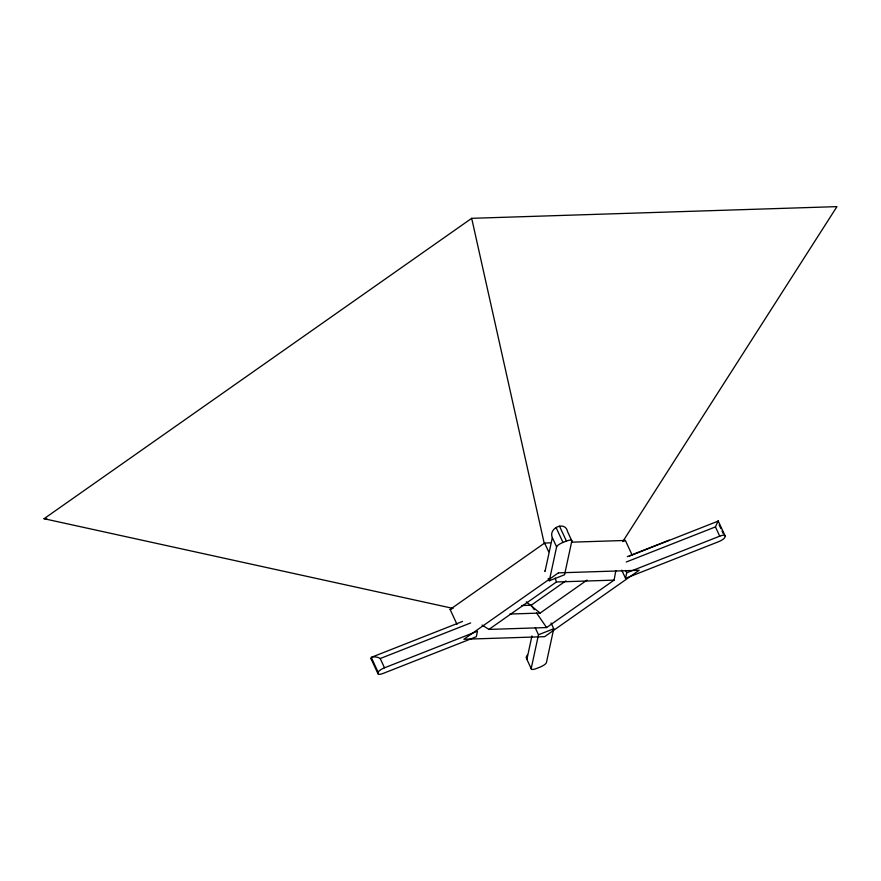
<?xml version="1.0" encoding="UTF-8"?>
<svg xmlns="http://www.w3.org/2000/svg" width="881" height="881" viewBox="0 0 881 881"><rect width="100%" height="100%" fill="white"/><g stroke="black" fill="none" stroke-linecap="round" stroke-linejoin="round"><path stroke-width="1.32" d="M372.443 660.607C367.619 655.398 377.63 656.477 380.218 658.536L470.663 622.944M482.05 625.058L488.922 629.408L546.594 627.558L614.112 580.127L615.808 570.646M718.004 522.345L718.279 521.067L629.53 556.021M378.136 672.28A6.464 1.795 -24.8 0 1 384.501 667.809L477.491 631.203L476.291 636.754L383.301 673.359A6.464 1.795 -24.8 0 1 377.872 673.525L378.136 672.28L371.253 657.369L462.536 621.435M548.224 578.454L549.292 580.766L564.545 574.764L571.857 540.912L567.573 531.639C565.327 520.429 548.103 528.06 552.332 537.641L545.009 571.505A6.464 6.079 12.2 0 1 544.799 570.987M551.054 622.966L553.731 628.759L546.418 662.622A6.464 1.795 -24.8 0 1 540.053 667.093L536.606 668.448A6.464 1.795 -24.8 0 1 531.177 668.624L526.893 659.351L531.959 635.917M549.292 580.766L556.605 546.914L552.332 537.641M531.177 668.624L538.489 634.76L535.274 627.812M718.268 521.089L725.162 536L724.887 537.256A6.464 1.795 -24.8 0 1 718.522 541.727L625.532 578.321L626.732 572.771L625.664 570.459M626.27 562.001L715.438 526.904L718.147 520.946M622.735 541.617L836.95 206.628L471.687 218.323L44.05 518.711L453.109 608.43M527.279 655.068L526.144 657.27L526.893 659.351M456.986 624.354L450.103 609.443L544.634 543.037L550.107 542.861M488.922 629.408L556.44 581.978L614.112 580.127M521.618 605.533L531.199 605.225L565.954 580.81M510 614.024L540.119 613.066L587.054 580.094M556.605 546.914A6.464 1.795 -24.8 0 1 562.97 542.443L566.417 541.088A6.464 1.795 -24.8 0 1 571.857 540.912M450.103 609.443L452.338 608.562M623.142 541.33L625.378 540.449L632.261 555.36M627.349 556.627L669.186 540.163M626.732 572.771L719.722 536.177A6.464 1.795 -24.8 0 1 725.162 536M538.489 634.76L553.731 628.759M44.05 518.711L46.792 518.623M572 542.167L625.378 540.449M526.298 601.855L540.119 613.066M531.199 605.225L534.271 609.696M536.584 613.044L546.594 627.558M719.149 524.834L720.867 528.556M722.024 531.045L723.169 533.534M715.438 526.904L719.722 536.177M621.788 570.216L625.532 578.321M559.534 526.177L566.417 541.088M556.087 527.532L562.97 542.443M544.634 543.037L548.654 551.737M380.218 658.536L384.501 667.809M370.978 658.625L377.872 673.525M555.184 578.112L556.44 581.978M471.687 218.323L544.293 543.698M558.411 572.859L463.88 639.254L544.623 636.677L639.154 570.271L558.411 572.859"/></g></svg>
